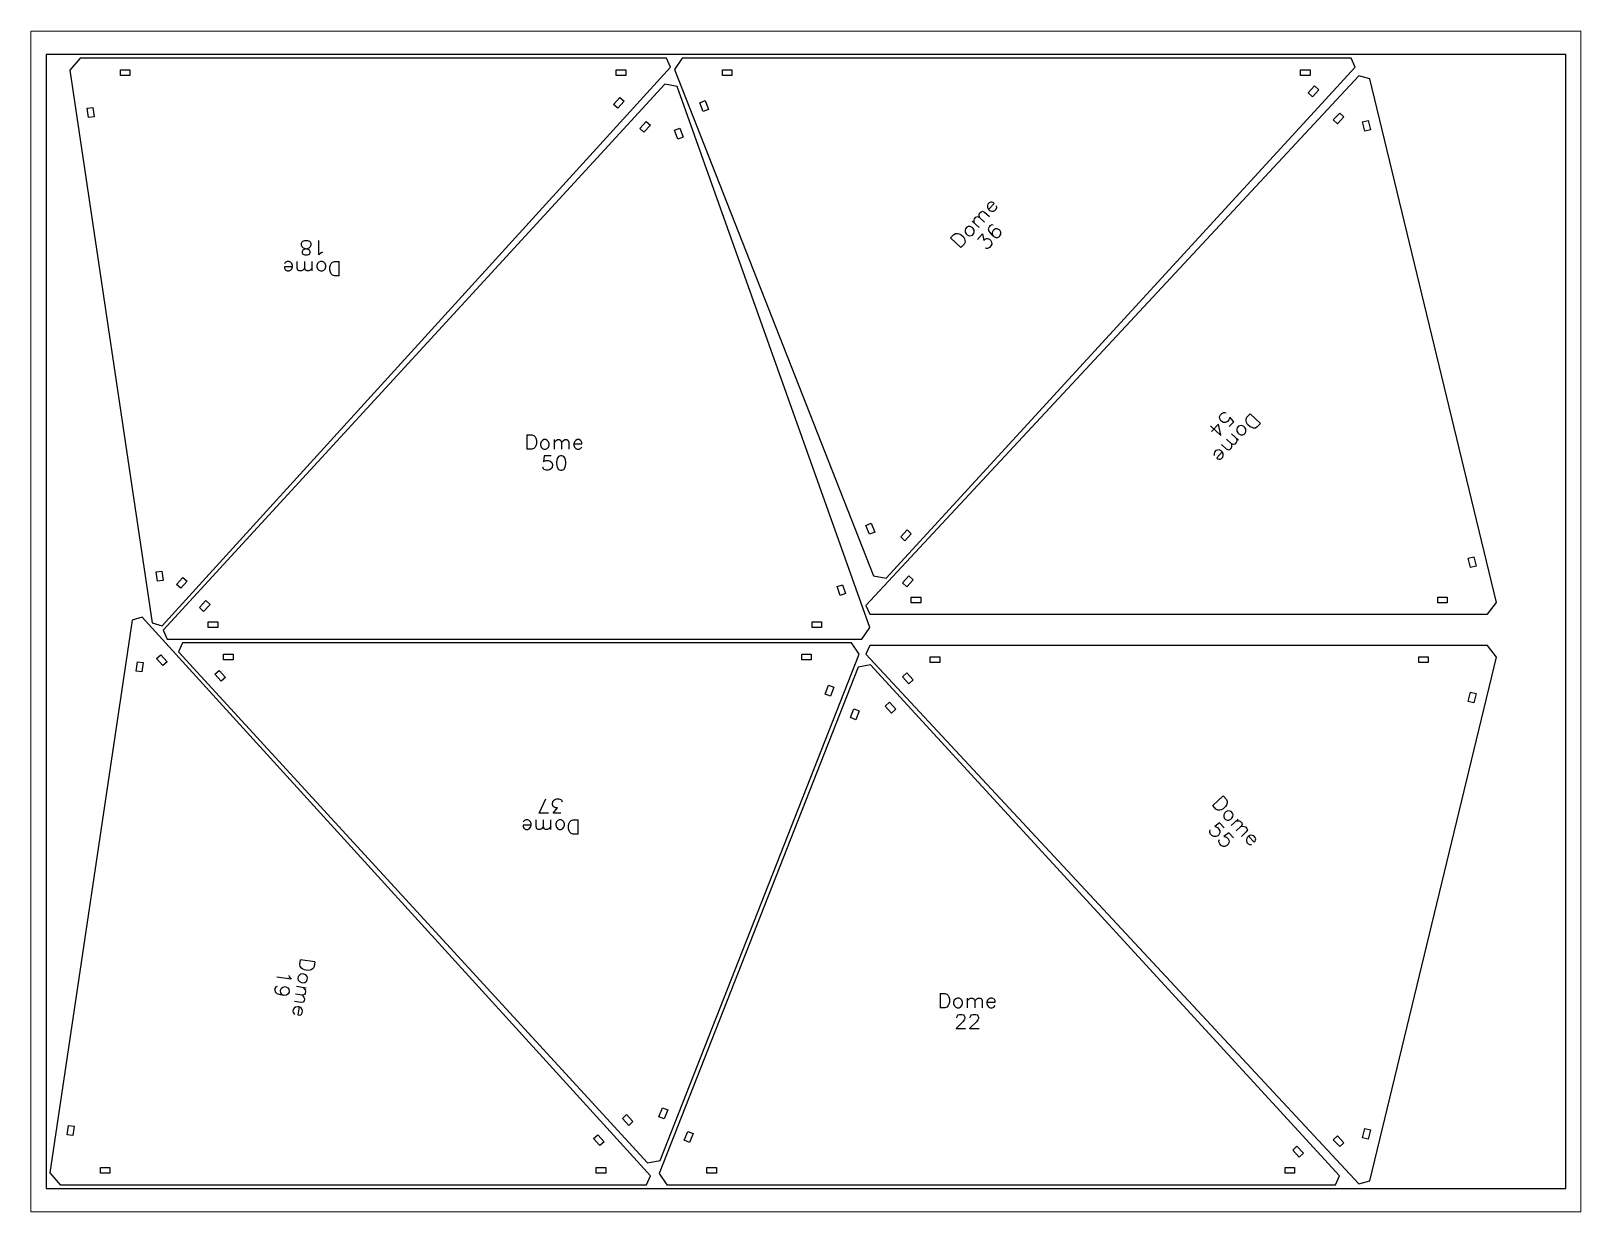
# Paper-space layout 'Layout' of a CAD drawing. Header units: millimetres, sheet in inches. Extents: x 0 to 10.5, y 0 to 8.
# The model-space entities are those that its viewports show. They can reach past a viewport. Long polylines and large blocks are cut down to what shows.
import ezdxf

# ---------------------------------------------------------------- set-up
doc = ezdxf.new("R2010")
doc.units = ezdxf.units.MM
doc.header["$MEASUREMENT"] = 0
for name, color, linetype, true_color in [('dome_cuts', 1, 'Continuous', 0xff0000), ('dome_marks', 2, 'Continuous', 0xffff00), ('Sheet', 18, 'Continuous', 0x000000)]:
    doc.layers.add(name, color=color, linetype=linetype, true_color=true_color)

msp = doc.modelspace()

# ---------------------------------------------------------------- linework, layer by layer
at = {"layer": 'dome_cuts', "color": 1, "true_color": 0xff0000}
for points in [[(326.58, 595), (17.93, 595), (12.51, 588.72), (55.84, 297.87), (61.04, 296.28), (328.65, 590.3)], [(44.08, 589), (44.08, 586), (39.08, 586), (39.08, 589)], [(305.07, 589), (305.07, 586), (300.07, 586), (300.07, 589)], [(442.18, 321.32), (689.03, 590.32), (686.98, 595), (334.81, 595), (330.78, 589.09), (435.57, 322.55)], [(360.96, 589), (360.96, 586), (355.96, 586), (355.96, 589)], [(665.35, 589), (665.35, 586), (660.35, 586), (660.35, 589)], [(63.68, 289.28), (429.36, 289.28), (433.58, 295.26), (332.18, 580.06), (325.75, 581.37), (61.63, 293.96)], [(690.99, 585.75), (431.55, 306.96), (433.58, 302.31), (758.7, 302.31), (763.56, 308.48), (696.81, 584.23)], [(666.61, 574.76), (664.4, 576.79), (667.78, 580.47), (669.99, 578.45)], [(300.87, 568.69), (298.65, 570.71), (302.01, 574.4), (304.23, 572.38)], [(344.1, 571.6), (346.89, 572.7), (348.72, 568.05), (345.93, 566.95)], [(21.57, 568.68), (24.53, 569.13), (25.27, 564.18), (22.3, 563.74)], [(680.97, 566.18), (683.17, 564.14), (679.76, 560.48), (677.57, 562.52)], [(315.86, 561.74), (318.07, 559.71), (314.69, 556.02), (312.48, 558.05)], [(335.3, 553.41), (332.47, 552.41), (330.8, 557.12), (333.62, 558.12)], [(697.13, 557.4), (694.21, 556.7), (693.04, 561.56), (695.95, 562.26)], [(431.58, 349.08), (434.38, 350.18), (436.2, 345.53), (433.41, 344.43)], [(452.06, 340.96), (449.85, 342.99), (453.23, 346.67), (455.44, 344.64)], [(752.75, 327.63), (749.83, 326.92), (748.66, 331.78), (751.57, 332.49)], [(57.92, 324.61), (60.88, 325.06), (61.62, 320.11), (58.65, 319.67)], [(70.84, 315.96), (68.63, 317.98), (71.99, 321.68), (74.21, 319.66)], [(454.22, 322.51), (456.41, 320.46), (453.01, 316.8), (450.81, 318.84)], [(420.84, 313.18), (418.01, 312.17), (416.33, 316.88), (419.16, 317.89)], [(455.4, 308.31), (455.4, 311.31), (460.4, 311.31), (460.4, 308.31)], [(732.55, 308.31), (732.55, 311.31), (737.55, 311.31), (737.55, 308.31)], [(84.07, 309.52), (86.28, 307.49), (82.9, 303.8), (80.69, 305.83)], [(45.32, 299.13), (2, 8.28), (7.41, 2), (316.06, 2), (318.14, 6.7), (50.53, 300.72)], [(85.32, 295.28), (85.32, 298.28), (90.32, 298.28), (90.32, 295.28)], [(403.21, 295.28), (403.21, 298.28), (408.21, 298.28), (408.21, 295.28)], [(423.95, 287.28), (71.78, 287.28), (69.72, 282.6), (316.58, 13.6), (323.19, 14.83), (427.98, 281.37)], [(431.55, 281.27), (690.99, 2.48), (696.81, 4), (763.56, 279.75), (758.7, 285.92), (433.58, 285.92)], [(63.69, 277.34), (61.48, 275.32), (58.11, 279.02), (60.33, 281.04)], [(98.4, 281.28), (98.4, 278.28), (93.4, 278.28), (93.4, 281.28)], [(402.8, 281.28), (402.8, 278.28), (397.8, 278.28), (397.8, 281.28)], [(470.4, 279.92), (470.4, 276.92), (465.4, 276.92), (465.4, 279.92)], [(727.55, 279.92), (727.55, 276.92), (722.55, 276.92), (722.55, 279.92)], [(48.14, 277.33), (51.11, 276.89), (50.37, 271.94), (47.4, 272.39)], [(88.77, 270.73), (90.98, 272.76), (94.36, 269.07), (92.15, 267.04)], [(326.65, 2), (678.82, 2), (680.87, 6.68), (434.02, 275.68), (427.41, 274.45), (322.62, 7.91)], [(450.81, 269.39), (453.01, 271.43), (456.41, 267.77), (454.22, 265.73)], [(412.83, 259.23), (410.04, 260.33), (411.86, 264.98), (414.66, 263.88)], [(751.57, 255.74), (748.66, 256.45), (749.83, 261.31), (752.75, 260.6)], [(447.28, 252.36), (445.07, 250.33), (441.69, 254.01), (443.9, 256.04)], [(425.25, 252.57), (428.04, 251.47), (426.22, 246.82), (423.42, 247.92)], [(325.35, 36.71), (322.55, 37.81), (324.38, 42.46), (327.18, 41.36)], [(11.79, 33.26), (14.75, 32.82), (14.02, 27.87), (11.05, 28.32)], [(303.32, 36.92), (305.53, 38.95), (308.91, 35.27), (306.7, 33.24)], [(293.72, 24.62), (291.5, 22.6), (288.13, 26.29), (290.35, 28.31)], [(337.77, 30.05), (340.56, 28.95), (338.73, 24.3), (335.94, 25.4)], [(677.57, 25.71), (679.76, 27.75), (683.17, 24.09), (680.97, 22.05)], [(695.95, 25.97), (693.04, 26.68), (694.21, 31.54), (697.13, 30.83)], [(661.83, 18.55), (659.62, 16.53), (656.24, 20.21), (658.45, 22.24)], [(28.56, 8), (28.56, 11), (33.56, 11), (33.56, 8)], [(289.55, 8), (289.55, 11), (294.55, 11), (294.55, 8)], [(347.8, 8), (347.8, 11), (352.8, 11), (352.8, 8)], [(652.19, 8), (652.19, 11), (657.19, 11), (657.19, 8)]]:
    msp.add_lwpolyline(points, close=True, dxfattribs=at)
at = {"layer": 'dome_marks', "color": 2, "true_color": 0xffff00}
for points in [[(491.42, 513.45), (492.15, 514.24)], [(492.15, 514.24), (492.9, 514.52)], [(492.9, 514.52), (493.93, 514.06)], [(495.77, 518.18), (495.55, 517.42)], [(495.55, 517.42), (495.59, 516.41)], [(495.59, 516.41), (496.14, 515.42)], [(496.5, 518.97), (495.77, 518.18)], [(496.14, 515.42), (499.04, 518.58)], [(496.14, 515.42), (496.67, 514.94)], [(497.24, 519.26), (496.5, 518.97)], [(496.67, 514.94), (497.7, 514.47)], [(497.75, 519.28), (497.24, 519.26)], [(497.7, 514.47), (498.71, 514.52)], [(498.51, 519.06), (497.75, 519.28)], [(499.04, 518.58), (498.51, 519.06)], [(498.71, 514.52), (499.46, 514.8)], [(499.46, 514.8), (500.18, 515.59)], [(500.18, 515.59), (500.4, 516.36)], [(500.4, 516.36), (500.36, 517.37)], [(484.66, 506.08), (483.94, 505.29)], [(485.41, 506.36), (484.66, 506.08)], [(486.42, 506.41), (485.41, 506.36)], [(487.45, 505.95), (486.42, 506.41)], [(487.98, 505.46), (487.45, 505.95)], [(487.56, 509.24), (491.25, 505.86)], [(488.55, 509.78), (488.77, 510.55)], [(488.61, 508.27), (488.55, 509.78)], [(488.77, 510.55), (489.49, 511.34)], [(489.49, 511.34), (490.24, 511.63)], [(490.24, 511.63), (491.27, 511.17)], [(491.2, 512.68), (491.42, 513.45)], [(491.27, 511.17), (491.2, 512.68)], [(491.27, 511.17), (493.9, 508.75)], [(493.93, 514.06), (496.56, 511.65)], [(496.36, 506.25), (495.9, 505.22)], [(496.84, 506.78), (496.36, 506.25)], [(497.83, 507.33), (496.84, 506.78)], [(498.6, 507.11), (497.83, 507.33)], [(134.32, 497.6), (134.68, 498.32)], [(134.68, 498.32), (135.04, 498.68)], [(135.04, 498.68), (136.11, 499.03)], [(136.11, 499.03), (137.54, 499.03)], [(137.54, 499.03), (138.61, 498.68)], [(138.61, 498.68), (138.96, 498.32)], [(138.96, 498.32), (139.32, 497.6)], [(143.61, 491.53), (143.61, 499.03)], [(476.06, 500.4), (477.75, 502.24)], [(476.06, 500.4), (481.59, 495.33)], [(477.75, 502.24), (478.74, 502.79)], [(478.74, 502.79), (479.75, 502.83)], [(479.75, 502.83), (480.52, 502.61)], [(480.52, 502.61), (481.55, 502.15)], [(481.55, 502.15), (482.86, 500.95)], [(482.86, 500.95), (483.41, 499.96)], [(483.74, 498.2), (483.28, 497.17)], [(483.41, 499.96), (483.69, 499.21)], [(483.69, 499.21), (483.74, 498.2)], [(483.94, 505.29), (483.72, 504.52)], [(483.72, 504.52), (483.76, 503.51)], [(483.76, 503.51), (484.31, 502.53)], [(484.31, 502.53), (484.84, 502.04)], [(484.84, 502.04), (485.87, 501.58)], [(485.87, 501.58), (486.88, 501.62)], [(486.88, 501.62), (487.62, 501.91)], [(487.62, 501.91), (488.35, 502.7)], [(488.52, 504.48), (487.98, 505.46)], [(488.35, 502.7), (488.57, 503.47)], [(488.57, 503.47), (488.52, 504.48)], [(490.32, 499.67), (492.98, 502.57)], [(492.98, 502.57), (493.64, 499.06)], [(493.64, 499.06), (494.36, 499.85)], [(494.36, 499.85), (495.11, 500.13)], [(495.11, 500.13), (495.61, 500.15)], [(495.61, 500.15), (496.64, 499.69)], [(495.9, 505.22), (496.2, 503.97)], [(496.2, 503.97), (497.28, 502.5)], [(496.64, 499.69), (497.17, 499.21)], [(497.17, 499.21), (497.72, 498.22)], [(497.28, 502.5), (498.59, 501.29)], [(497.72, 498.22), (497.76, 497.21)], [(498.46, 504.32), (498, 503.29)], [(498, 503.29), (498.05, 502.28)], [(498.05, 502.28), (498.59, 501.29)], [(498.71, 504.58), (498.46, 504.32)], [(498.59, 501.29), (499.89, 500.59)], [(499.69, 505.13), (498.71, 504.58)], [(500.7, 505.18), (499.69, 505.13)], [(499.89, 500.59), (500.9, 500.63)], [(501.73, 504.71), (500.7, 505.18)], [(500.9, 500.63), (501.89, 501.18)], [(502, 504.47), (501.73, 504.71)], [(501.89, 501.18), (502.13, 501.45)], [(502.54, 503.49), (502, 504.47)], [(502.13, 501.45), (502.59, 502.48)], [(502.59, 502.48), (502.54, 503.49)], [(134.32, 496.53), (134.32, 497.6)], [(134.68, 495.82), (134.32, 496.53)], [(135.39, 495.1), (134.68, 495.82)], [(135.04, 494.03), (134.68, 493.32)], [(134.68, 493.32), (134.68, 492.6)], [(134.68, 492.6), (135.04, 491.89)], [(135.75, 494.39), (135.04, 494.03)], [(135.04, 491.89), (136.11, 491.53)], [(136.46, 494.75), (135.39, 495.1)], [(137.18, 494.75), (135.75, 494.39)], [(136.11, 491.53), (137.54, 491.53)], [(137.89, 494.39), (136.46, 494.75)], [(138.25, 495.1), (137.18, 494.75)], [(137.54, 491.53), (138.61, 491.89)], [(138.61, 494.03), (137.89, 494.39)], [(138.96, 495.82), (138.25, 495.1)], [(138.96, 493.32), (138.61, 494.03)], [(138.61, 491.89), (138.96, 492.6)], [(139.32, 496.53), (138.96, 495.82)], [(138.96, 492.6), (138.96, 493.32)], [(139.32, 497.6), (139.32, 496.53)], [(144.68, 492.6), (143.61, 491.53)], [(145.39, 492.96), (144.68, 492.6)], [(483.28, 497.17), (481.59, 495.33)], [(495.08, 494.82), (494.31, 495.04)], [(495.59, 494.84), (495.08, 494.82)], [(496.57, 495.39), (495.59, 494.84)], [(497.3, 496.18), (496.57, 495.39)], [(497.76, 497.21), (497.3, 496.18)], [(126.11, 487.68), (125.39, 486.96)], [(129.68, 485.18), (125.39, 485.18)], [(125.39, 485.18), (125.39, 484.46)], [(125.39, 484.46), (125.75, 483.75)], [(125.75, 483.75), (126.11, 483.39)], [(126.82, 488.03), (126.11, 487.68)], [(126.11, 483.39), (126.82, 483.03)], [(127.89, 488.03), (126.82, 488.03)], [(126.82, 483.03), (127.89, 483.03)], [(128.61, 487.68), (127.89, 488.03)], [(127.89, 483.03), (128.61, 483.39)], [(129.32, 486.96), (128.61, 487.68)], [(128.61, 483.39), (129.32, 484.1)], [(129.68, 485.89), (129.32, 486.96)], [(129.32, 484.1), (129.68, 485.18)], [(129.68, 485.18), (129.68, 485.89)], [(132.18, 484.46), (132.18, 488.03)], [(132.54, 483.39), (132.18, 484.46)], [(133.25, 483.03), (132.54, 483.39)], [(134.32, 483.03), (133.25, 483.03)], [(135.04, 483.39), (134.32, 483.03)], [(136.11, 484.46), (135.04, 483.39)], [(136.11, 484.46), (136.11, 488.03)], [(136.46, 483.39), (136.11, 484.46)], [(137.18, 483.03), (136.46, 483.39)], [(138.25, 483.03), (137.18, 483.03)], [(138.96, 483.39), (138.25, 483.03)], [(140.04, 484.46), (138.96, 483.39)], [(140.04, 483.03), (140.04, 488.03)], [(142.89, 486.96), (142.54, 485.89)], [(142.54, 485.89), (142.54, 485.18)], [(142.54, 485.18), (142.89, 484.1)], [(143.61, 487.68), (142.89, 486.96)], [(142.89, 484.1), (143.61, 483.39)], [(144.32, 488.03), (143.61, 487.68)], [(143.61, 483.39), (144.32, 483.03)], [(145.39, 488.03), (144.32, 488.03)], [(144.32, 483.03), (145.39, 483.03)], [(146.11, 487.68), (145.39, 488.03)], [(145.39, 483.03), (146.11, 483.39)], [(146.82, 486.96), (146.11, 487.68)], [(146.11, 483.39), (146.82, 484.1)], [(147.18, 485.89), (146.82, 486.96)], [(146.82, 484.1), (147.18, 485.18)], [(147.18, 485.18), (147.18, 485.89)], [(149.32, 485.18), (149.68, 486.25)], [(149.32, 483.39), (149.32, 485.18)], [(149.68, 482.32), (149.32, 483.39)], [(149.68, 486.25), (150.04, 486.96)], [(150.04, 481.6), (149.68, 482.32)], [(150.04, 486.96), (150.75, 487.68)], [(150.75, 480.89), (150.04, 481.6)], [(150.75, 487.68), (151.82, 488.03)], [(151.82, 488.03), (154.32, 488.03)], [(154.32, 480.53), (154.32, 488.03)], [(151.82, 480.53), (150.75, 480.89)], [(154.32, 480.53), (151.82, 480.53)], [(618.22, 407.22), (618.95, 408.01)], [(618.95, 408.01), (619.94, 408.55)], [(619.94, 408.55), (620.44, 408.57)], [(620.44, 408.57), (621.21, 408.34)], [(618.36, 396.36), (612.87, 401.47)], [(617.13, 402.38), (613.48, 398.46)], [(618.36, 396.36), (617.13, 402.38)], [(617.75, 406.2), (618.22, 407.22)], [(617.79, 405.19), (617.75, 406.2)], [(618.33, 404.2), (617.79, 405.19)], [(618.85, 403.71), (618.33, 404.2)], [(619.88, 403.24), (618.85, 403.71)], [(620.89, 403.28), (619.88, 403.24)], [(621.88, 403.82), (620.89, 403.28)], [(622.61, 404.6), (621.88, 403.82)], [(623.08, 405.63), (622.61, 404.6)], [(622.74, 401.07), (625.17, 403.68)], [(625.17, 403.68), (623.06, 406.13)], [(623.06, 406.13), (623.08, 405.63)], [(627, 400.51), (626.78, 399.75)], [(627.73, 401.3), (627, 400.51)], [(628.48, 401.58), (627.73, 401.3)], [(629.49, 401.61), (628.48, 401.58)], [(630.52, 401.15), (629.49, 401.61)], [(631.04, 400.66), (630.52, 401.15)], [(631.58, 399.67), (631.04, 400.66)], [(631.64, 404.98), (632.11, 406.01)], [(631.68, 403.97), (631.64, 404.98)], [(631.96, 403.22), (631.68, 403.97)], [(632.5, 402.23), (631.96, 403.22)], [(632.11, 406.01), (633.81, 407.84)], [(633.81, 401.01), (632.5, 402.23)], [(639.3, 402.73), (633.81, 407.84)], [(634.83, 400.54), (633.81, 401.01)], [(635.6, 400.32), (634.83, 400.54)], [(636.61, 400.35), (635.6, 400.32)], [(637.6, 400.9), (636.61, 400.35)], [(639.3, 402.73), (637.6, 400.9)], [(253.08, 396.73), (253.08, 389.23)], [(253.08, 396.73), (255.58, 396.73)], [(255.58, 396.73), (256.65, 396.37)], [(256.65, 396.37), (257.37, 395.66)], [(257.37, 395.66), (257.72, 394.94)], [(257.72, 394.94), (258.08, 393.87)], [(258.08, 392.09), (257.72, 391.02)], [(258.08, 393.87), (258.08, 392.09)], [(260.58, 393.16), (260.22, 392.09)], [(260.22, 392.09), (260.22, 391.37)], [(261.3, 393.87), (260.58, 393.16)], [(262.01, 394.23), (261.3, 393.87)], [(263.08, 394.23), (262.01, 394.23)], [(263.8, 393.87), (263.08, 394.23)], [(264.51, 393.16), (263.8, 393.87)], [(264.87, 392.09), (264.51, 393.16)], [(264.87, 391.37), (264.87, 392.09)], [(267.37, 394.23), (267.37, 389.23)], [(267.37, 392.8), (268.44, 393.87)], [(268.44, 393.87), (269.15, 394.23)], [(269.15, 394.23), (270.22, 394.23)], [(270.22, 394.23), (270.94, 393.87)], [(270.94, 393.87), (271.3, 392.8)], [(271.3, 392.8), (272.37, 393.87)], [(271.3, 392.8), (271.3, 389.23)], [(272.37, 393.87), (273.08, 394.23)], [(273.08, 394.23), (274.15, 394.23)], [(274.15, 394.23), (274.87, 393.87)], [(274.87, 393.87), (275.22, 392.8)], [(275.22, 392.8), (275.22, 389.23)], [(278.08, 393.16), (277.72, 392.09)], [(277.72, 392.09), (282.01, 392.09)], [(277.72, 392.09), (277.72, 391.37)], [(278.8, 393.87), (278.08, 393.16)], [(279.51, 394.23), (278.8, 393.87)], [(280.58, 394.23), (279.51, 394.23)], [(281.3, 393.87), (280.58, 394.23)], [(281.65, 393.52), (281.3, 393.87)], [(282.01, 392.8), (281.65, 393.52)], [(282.01, 392.09), (282.01, 392.8)], [(624.02, 392.07), (621.41, 394.5)], [(625.05, 391.6), (624.02, 392.07)], [(624.02, 392.07), (624.07, 390.55)], [(627.74, 393.97), (624.08, 397.38)], [(625.8, 391.88), (625.05, 391.6)], [(626.53, 392.66), (625.8, 391.88)], [(626.75, 393.43), (626.53, 392.66)], [(626.7, 394.94), (626.75, 393.43)], [(626.78, 399.75), (626.81, 398.74)], [(626.81, 398.74), (627.35, 397.75)], [(627.35, 397.75), (627.88, 397.26)], [(627.88, 397.26), (628.9, 396.79)], [(628.9, 396.79), (629.91, 396.83)], [(629.91, 396.83), (630.66, 397.11)], [(630.66, 397.11), (631.39, 397.89)], [(631.39, 397.89), (631.62, 398.66)], [(631.62, 398.66), (631.58, 399.67)], [(255.58, 389.23), (253.08, 389.23)], [(256.65, 389.59), (255.58, 389.23)], [(257.37, 390.3), (256.65, 389.59)], [(257.72, 391.02), (257.37, 390.3)], [(260.22, 391.37), (260.58, 390.3)], [(260.58, 390.3), (261.3, 389.59)], [(261.3, 389.59), (262.01, 389.23)], [(262.19, 385.73), (261.83, 382.52)], [(262.01, 389.23), (263.08, 389.23)], [(265.76, 385.73), (262.19, 385.73)], [(263.08, 389.23), (263.8, 389.59)], [(263.8, 389.59), (264.51, 390.3)], [(264.51, 390.3), (264.87, 391.37)], [(268.97, 384.3), (268.62, 382.52)], [(269.69, 385.37), (268.97, 384.3)], [(270.76, 385.73), (269.69, 385.37)], [(271.47, 385.73), (270.76, 385.73)], [(272.55, 385.37), (271.47, 385.73)], [(273.26, 384.3), (272.55, 385.37)], [(273.62, 382.52), (273.26, 384.3)], [(277.72, 391.37), (278.08, 390.3)], [(278.08, 390.3), (278.8, 389.59)], [(278.8, 389.59), (279.51, 389.23)], [(279.51, 389.23), (280.58, 389.23)], [(280.58, 389.23), (281.3, 389.59)], [(281.3, 389.59), (282.01, 390.3)], [(615.08, 387.7), (614.85, 386.94)], [(614.85, 386.94), (614.89, 385.93)], [(615.81, 388.49), (615.08, 387.7)], [(616.56, 388.77), (615.81, 388.49)], [(619.12, 387.85), (616.2, 384.71)], [(616.2, 384.71), (616.72, 384.22)], [(617.57, 388.8), (616.56, 388.77)], [(616.72, 384.22), (617.49, 384)], [(617.49, 384), (617.99, 384.02)], [(618.59, 388.34), (617.57, 388.8)], [(617.99, 384.02), (618.74, 384.3)], [(619.12, 387.85), (618.59, 388.34)], [(621.34, 389.19), (618.73, 391.63)], [(618.74, 384.3), (619.47, 385.08)], [(619.66, 386.86), (619.12, 387.85)], [(619.47, 385.08), (619.7, 385.85)], [(619.7, 385.85), (619.66, 386.86)], [(622.37, 388.72), (621.34, 389.19)], [(623.12, 389), (622.37, 388.72)], [(623.85, 389.79), (623.12, 389)], [(624.07, 390.55), (623.85, 389.79)], [(261.83, 378.94), (261.47, 379.66)], [(261.83, 382.52), (262.19, 382.87)], [(262.19, 378.59), (261.83, 378.94)], [(262.19, 382.87), (263.26, 383.23)], [(263.26, 378.23), (262.19, 378.59)], [(263.26, 383.23), (264.33, 383.23)], [(264.33, 378.23), (263.26, 378.23)], [(264.33, 383.23), (265.4, 382.87)], [(265.4, 378.59), (264.33, 378.23)], [(265.4, 382.87), (266.12, 382.16)], [(266.12, 379.3), (265.4, 378.59)], [(266.12, 382.16), (266.47, 381.09)], [(266.47, 380.37), (266.12, 379.3)], [(266.47, 381.09), (266.47, 380.37)], [(268.62, 382.52), (268.62, 381.44)], [(268.62, 381.44), (268.97, 379.66)], [(268.97, 379.66), (269.69, 378.59)], [(269.69, 378.59), (270.76, 378.23)], [(270.76, 378.23), (271.47, 378.23)], [(271.47, 378.23), (272.55, 378.59)], [(272.55, 378.59), (273.26, 379.66)], [(273.26, 379.66), (273.62, 381.44)], [(273.62, 381.44), (273.62, 382.52)], [(259.48, 197.58), (263.05, 205.08)], [(266.62, 202.94), (266.98, 204.01)], [(266.98, 204.01), (267.69, 204.72)], [(267.69, 204.72), (268.76, 205.08)], [(268.76, 205.08), (269.84, 205.08)], [(269.84, 205.08), (270.91, 204.72)], [(270.91, 204.72), (271.26, 204.37)], [(271.26, 204.37), (271.62, 203.65)], [(619.6, 206.68), (614.11, 201.57)], [(619.6, 206.68), (621.3, 204.85)], [(621.3, 204.85), (621.77, 203.83)], [(264.48, 197.58), (259.48, 197.58)], [(266.62, 202.22), (266.62, 202.94)], [(266.98, 201.15), (266.62, 202.22)], [(267.34, 200.79), (266.98, 201.15)], [(266.98, 197.58), (269.12, 200.44)], [(270.91, 197.58), (266.98, 197.58)], [(268.05, 200.44), (267.34, 200.79)], [(269.12, 200.44), (268.05, 200.44)], [(615.81, 199.74), (614.11, 201.57)], [(616.8, 199.2), (615.81, 199.74)], [(617.81, 199.17), (616.8, 199.2)], [(618.58, 199.39), (617.81, 199.17)], [(619.6, 199.86), (618.58, 199.39)], [(620.91, 201.08), (619.6, 199.86)], [(620, 196.81), (619.96, 195.8)], [(620.54, 197.8), (620, 196.81)], [(621.06, 198.29), (620.54, 197.8)], [(621.45, 202.07), (620.91, 201.08)], [(622.09, 198.76), (621.06, 198.29)], [(621.73, 202.82), (621.45, 202.07)], [(621.77, 203.83), (621.73, 202.82)], [(623.1, 198.72), (622.09, 198.76)], [(623.85, 198.44), (623.1, 198.72)], [(624.58, 197.66), (623.85, 198.44)], [(624.23, 194.89), (624.77, 195.88)], [(624.8, 196.89), (624.58, 197.66)], [(624.77, 195.88), (624.8, 196.89)], [(251.8, 193.72), (251.09, 193.01)], [(255.37, 191.22), (251.09, 191.22)], [(251.09, 191.22), (251.09, 190.51)], [(251.09, 190.51), (251.44, 189.79)], [(251.44, 189.79), (251.8, 189.44)], [(252.51, 194.08), (251.8, 193.72)], [(251.8, 189.44), (252.51, 189.08)], [(253.59, 194.08), (252.51, 194.08)], [(252.51, 189.08), (253.59, 189.08)], [(254.3, 193.72), (253.59, 194.08)], [(253.59, 189.08), (254.3, 189.44)], [(255.01, 193.01), (254.3, 193.72)], [(254.3, 189.44), (255.01, 190.15)], [(255.37, 191.94), (255.01, 193.01)], [(255.01, 190.15), (255.37, 191.22)], [(255.37, 191.22), (255.37, 191.94)], [(257.87, 190.51), (257.87, 194.08)], [(258.23, 189.44), (257.87, 190.51)], [(258.94, 189.08), (258.23, 189.44)], [(260.01, 189.08), (258.94, 189.08)], [(260.73, 189.44), (260.01, 189.08)], [(261.8, 190.51), (260.73, 189.44)], [(261.8, 190.51), (261.8, 194.08)], [(262.16, 189.44), (261.8, 190.51)], [(262.87, 189.08), (262.16, 189.44)], [(263.94, 189.08), (262.87, 189.08)], [(264.66, 189.44), (263.94, 189.08)], [(265.73, 190.51), (264.66, 189.44)], [(265.73, 189.08), (265.73, 194.08)], [(268.59, 193.01), (268.23, 191.94)], [(268.23, 191.94), (268.23, 191.22)], [(268.23, 191.22), (268.59, 190.15)], [(269.3, 193.72), (268.59, 193.01)], [(268.59, 190.15), (269.3, 189.44)], [(270.01, 194.08), (269.3, 193.72)], [(269.3, 189.44), (270.01, 189.08)], [(271.09, 194.08), (270.01, 194.08)], [(270.01, 189.08), (271.09, 189.08)], [(271.8, 193.72), (271.09, 194.08)], [(271.09, 189.08), (271.8, 189.44)], [(272.51, 193.01), (271.8, 193.72)], [(271.8, 189.44), (272.51, 190.15)], [(272.87, 191.94), (272.51, 193.01)], [(272.51, 190.15), (272.87, 191.22)], [(272.87, 191.22), (272.87, 191.94)], [(275.01, 191.22), (275.37, 192.29)], [(275.01, 189.44), (275.01, 191.22)], [(275.37, 188.37), (275.01, 189.44)], [(275.37, 192.29), (275.73, 193.01)], [(275.73, 187.65), (275.37, 188.37)], [(275.73, 193.01), (276.44, 193.72)], [(276.44, 193.72), (277.51, 194.08)], [(277.51, 194.08), (280.01, 194.08)], [(280.01, 186.58), (280.01, 194.08)], [(612.52, 187.66), (612.54, 188.16)], [(612.54, 188.16), (612.82, 188.91)], [(617.75, 192.52), (615.15, 190.59)], [(615.15, 190.59), (615.66, 190.58)], [(615.66, 190.58), (616.65, 190.03)], [(616.65, 190.03), (617.38, 189.25)], [(617.38, 189.25), (617.85, 188.22)], [(620.18, 189.91), (617.75, 192.52)], [(617.85, 188.22), (617.81, 187.21)], [(619.96, 195.8), (620.19, 195.04)], [(620.19, 195.04), (620.92, 194.25)], [(620.92, 194.25), (621.67, 193.97)], [(621.67, 193.97), (622.68, 193.94)], [(622.68, 193.94), (623.7, 194.41)], [(623.7, 194.41), (624.23, 194.89)], [(627.5, 194.52), (623.84, 191.12)], [(626.45, 193.55), (627.97, 193.49)], [(629.13, 190.67), (626.51, 188.24)], [(627.97, 193.49), (628.72, 193.21)], [(628.72, 193.21), (629.45, 192.43)], [(629.67, 191.66), (629.13, 190.67)], [(629.13, 190.67), (630.64, 190.62)], [(631.81, 187.8), (629.19, 185.36)], [(629.45, 192.43), (629.67, 191.66)], [(630.64, 190.62), (631.39, 190.34)], [(631.39, 190.34), (632.12, 189.55)], [(632.35, 188.79), (631.81, 187.8)], [(632.12, 189.55), (632.35, 188.79)], [(276.44, 186.94), (275.73, 187.65)], [(277.51, 186.58), (276.44, 186.94)], [(280.01, 186.58), (277.51, 186.58)], [(612.99, 186.63), (612.52, 187.66)], [(613.72, 185.84), (612.99, 186.63)], [(614.71, 185.3), (613.72, 185.84)], [(615.72, 185.27), (614.71, 185.3)], [(616.75, 185.74), (615.72, 185.27)], [(617.27, 186.22), (616.75, 185.74)], [(617.81, 187.21), (617.27, 186.22)], [(617.39, 182.43), (617.4, 182.93)], [(617.85, 181.4), (617.39, 182.43)], [(617.4, 182.93), (617.68, 183.68)], [(618.58, 180.62), (617.85, 181.4)], [(619.58, 180.07), (618.58, 180.62)], [(620.58, 180.04), (619.58, 180.07)], [(622.61, 187.29), (620.02, 185.37)], [(620.02, 185.37), (620.52, 185.35)], [(620.52, 185.35), (621.51, 184.81)], [(621.61, 180.51), (620.58, 180.04)], [(621.51, 184.81), (622.24, 184.02)], [(622.14, 180.99), (621.61, 180.51)], [(622.68, 181.98), (622.14, 180.99)], [(622.24, 184.02), (622.71, 182.99)], [(625.05, 184.68), (622.61, 187.29)], [(622.71, 182.99), (622.68, 181.98)], [(631.92, 184), (631.89, 182.99)], [(631.89, 182.99), (632.11, 182.23)], [(632.46, 184.99), (631.92, 184)], [(632.11, 182.23), (632.84, 181.44)], [(632.99, 185.48), (632.46, 184.99)], [(632.84, 181.44), (633.59, 181.16)], [(634.01, 185.95), (632.99, 185.48)], [(632.99, 185.48), (635.91, 182.34)], [(633.59, 181.16), (634.6, 181.13)], [(635.02, 185.91), (634.01, 185.95)], [(635.77, 185.63), (635.02, 185.91)], [(636.5, 184.85), (635.77, 185.63)], [(635.91, 182.34), (636.43, 182.83)], [(636.43, 182.83), (636.71, 183.58)], [(636.73, 184.08), (636.5, 184.85)], [(636.71, 183.58), (636.73, 184.08)], [(133.58, 117.93), (133.95, 120.41)], [(133.77, 116.82), (133.58, 117.93)], [(134.37, 116.01), (133.77, 116.82)], [(141.36, 119.3), (133.95, 120.41)], [(135.03, 115.55), (134.37, 116.01)], [(136.04, 115.04), (135.03, 115.55)], [(137.8, 114.78), (136.04, 115.04)], [(138.91, 114.97), (137.8, 114.78)], [(139.67, 115.22), (138.91, 114.97)], [(140.48, 115.82), (139.67, 115.22)], [(141, 116.83), (140.48, 115.82)], [(141.36, 119.3), (141, 116.83)], [(120.57, 105.25), (121.08, 106.25)], [(121.08, 106.25), (121.84, 106.5)], [(128.88, 110.15), (121.46, 111.25)], [(123.85, 105.48), (124.66, 106.08)], [(124.66, 106.08), (125.78, 106.28)], [(125.78, 106.28), (126.13, 106.22)], [(126.13, 106.22), (127.14, 105.71)], [(127.73, 112.12), (127.98, 111.37)], [(127.98, 111.37), (128.88, 110.15)], [(136.79, 105.54), (131.84, 106.28)], [(132.63, 111.57), (132.47, 110.51)], [(132.47, 110.51), (132.72, 109.76)], [(133.09, 112.23), (132.63, 111.57)], [(132.72, 109.76), (133.32, 108.94)], [(133.9, 112.83), (133.09, 112.23)], [(133.32, 108.94), (134.33, 108.43)], [(135.01, 113.03), (133.9, 112.83)], [(134.33, 108.43), (135.04, 108.33)], [(135.72, 112.92), (135.01, 113.03)], [(135.04, 108.33), (136.15, 108.52)], [(136.73, 112.41), (135.72, 112.92)], [(136.15, 108.52), (136.96, 109.12)], [(137.33, 111.6), (136.73, 112.41)], [(136.96, 109.12), (137.42, 109.78)], [(137.58, 110.84), (137.33, 111.6)], [(137.42, 109.78), (137.58, 110.84)], [(120.46, 104.54), (120.57, 105.25)], [(120.66, 103.43), (120.46, 104.54)], [(121.61, 102.56), (120.66, 103.43)], [(123.33, 101.95), (121.61, 102.56)], [(123.29, 104.12), (123.34, 104.47)], [(123.48, 103.01), (123.29, 104.12)], [(125.09, 101.68), (123.33, 101.95)], [(123.34, 104.47), (123.85, 105.48)], [(124.08, 102.2), (123.48, 103.01)], [(125.09, 101.68), (124.08, 102.2)], [(126.56, 101.83), (125.09, 101.68)], [(127.37, 102.43), (126.56, 101.83)], [(127.14, 105.71), (127.74, 104.9)], [(127.88, 103.44), (127.37, 102.43)], [(127.74, 104.9), (127.93, 103.79)], [(127.93, 103.79), (127.88, 103.44)], [(134.22, 97.98), (130.68, 98.5)], [(134.8, 101.86), (131.26, 102.39)], [(135.33, 98.17), (134.22, 97.98)], [(135.91, 102.06), (134.8, 101.86)], [(134.8, 101.86), (135.7, 100.65)], [(135.79, 98.83), (135.33, 98.17)], [(135.37, 105.75), (136.28, 104.53)], [(135.7, 100.65), (135.95, 99.89)], [(135.95, 99.89), (135.79, 98.83)], [(136.37, 102.71), (135.91, 102.06)], [(136.28, 104.53), (136.52, 103.77)], [(136.52, 103.77), (136.37, 102.71)], [(470.58, 102.7), (470.58, 95.2)], [(470.58, 102.7), (473.08, 102.7)], [(473.08, 102.7), (474.16, 102.35)], [(474.16, 102.35), (474.87, 101.63)], [(474.87, 101.63), (475.23, 100.92)], [(475.23, 100.92), (475.58, 99.85)], [(475.58, 98.06), (475.23, 96.99)], [(475.58, 99.85), (475.58, 98.06)], [(478.08, 99.13), (477.73, 98.06)], [(477.73, 98.06), (477.73, 97.35)], [(478.8, 99.85), (478.08, 99.13)], [(479.51, 100.2), (478.8, 99.85)], [(480.58, 100.2), (479.51, 100.2)], [(481.3, 99.85), (480.58, 100.2)], [(482.01, 99.13), (481.3, 99.85)], [(482.37, 98.06), (482.01, 99.13)], [(482.37, 97.35), (482.37, 98.06)], [(484.87, 100.2), (484.87, 95.2)], [(484.87, 98.77), (485.94, 99.85)], [(485.94, 99.85), (486.66, 100.2)], [(486.66, 100.2), (487.73, 100.2)], [(487.73, 100.2), (488.44, 99.85)], [(488.44, 99.85), (488.8, 98.77)], [(488.8, 98.77), (489.87, 99.85)], [(488.8, 98.77), (488.8, 95.2)], [(489.87, 99.85), (490.58, 100.2)], [(490.58, 100.2), (491.66, 100.2)], [(491.66, 100.2), (492.37, 99.85)], [(492.37, 99.85), (492.73, 98.77)], [(492.73, 98.77), (492.73, 95.2)], [(495.58, 99.13), (495.23, 98.06)], [(495.23, 98.06), (499.51, 98.06)], [(495.23, 98.06), (495.23, 97.35)], [(496.3, 99.85), (495.58, 99.13)], [(497.01, 100.2), (496.3, 99.85)], [(498.08, 100.2), (497.01, 100.2)], [(498.8, 99.85), (498.08, 100.2)], [(499.16, 99.49), (498.8, 99.85)], [(499.51, 98.77), (499.16, 99.49)], [(499.51, 98.06), (499.51, 98.77)], [(130.05, 94.27), (129.89, 93.21)], [(129.89, 93.21), (130.14, 92.45)], [(130.51, 94.92), (130.05, 94.27)], [(130.14, 92.45), (130.74, 91.64)], [(131.32, 95.52), (130.51, 94.92)], [(132.44, 95.72), (131.32, 95.52)], [(133.14, 95.61), (132.44, 95.72)], [(133.14, 95.61), (132.51, 91.37)], [(132.51, 91.37), (133.22, 91.27)], [(134.15, 95.1), (133.14, 95.61)], [(133.22, 91.27), (133.98, 91.51)], [(133.98, 91.51), (134.38, 91.82)], [(134.75, 94.29), (134.15, 95.1)], [(134.38, 91.82), (134.84, 92.47)], [(135, 93.53), (134.75, 94.29)], [(134.84, 92.47), (135, 93.53)], [(473.08, 95.2), (470.58, 95.2)], [(474.16, 95.56), (473.08, 95.2)], [(474.87, 96.27), (474.16, 95.56)], [(475.23, 96.99), (474.87, 96.27)], [(477.73, 97.35), (478.08, 96.27)], [(478.08, 96.27), (478.8, 95.56)], [(478.8, 95.56), (479.51, 95.2)], [(479.33, 90.27), (479.69, 90.99)], [(479.33, 89.92), (479.33, 90.27)], [(479.51, 95.2), (480.58, 95.2)], [(479.69, 90.99), (480.05, 91.35)], [(480.05, 91.35), (480.76, 91.7)], [(480.58, 95.2), (481.3, 95.56)], [(480.76, 91.7), (482.19, 91.7)], [(481.3, 95.56), (482.01, 96.27)], [(482.01, 96.27), (482.37, 97.35)], [(482.19, 91.7), (482.91, 91.35)], [(482.91, 91.35), (483.26, 90.99)], [(483.26, 90.99), (483.62, 90.27)], [(483.62, 90.27), (483.62, 89.56)], [(486.48, 90.27), (486.83, 90.99)], [(486.48, 89.92), (486.48, 90.27)], [(486.83, 90.99), (487.19, 91.35)], [(487.19, 91.35), (487.91, 91.7)], [(487.91, 91.7), (489.33, 91.7)], [(489.33, 91.7), (490.05, 91.35)], [(490.05, 91.35), (490.41, 90.99)], [(490.41, 90.99), (490.76, 90.27)], [(490.76, 90.27), (490.76, 89.56)], [(495.23, 97.35), (495.58, 96.27)], [(495.58, 96.27), (496.3, 95.56)], [(496.3, 95.56), (497.01, 95.2)], [(497.01, 95.2), (498.08, 95.2)], [(498.08, 95.2), (498.8, 95.56)], [(498.8, 95.56), (499.51, 96.27)], [(482.55, 87.77), (478.98, 84.2)], [(478.98, 84.2), (483.98, 84.2)], [(483.26, 88.85), (482.55, 87.77)], [(483.62, 89.56), (483.26, 88.85)], [(489.69, 87.77), (486.12, 84.2)], [(486.12, 84.2), (491.12, 84.2)], [(490.41, 88.85), (489.69, 87.77)], [(490.76, 89.56), (490.41, 88.85)]]:
    msp.add_lwpolyline(points, dxfattribs=at)
at = {"layer": 'Sheet', "color": 18, "true_color": 0x000000}
msp.add_lwpolyline([(0, 0), (800, 0), (800, 597), (0, 597)], close=True, dxfattribs=at)

psp = doc.layouts.new('Layout')

# ---------------------------------------------------------------- viewports
at = {"layer": '0'}
psp.add_viewport(center=(5.25, 4), size=(10.5, 8), view_center_point=(400, 298.5), view_height=621.71429, dxfattribs=at)

doc.saveas('drawing.dxf')
